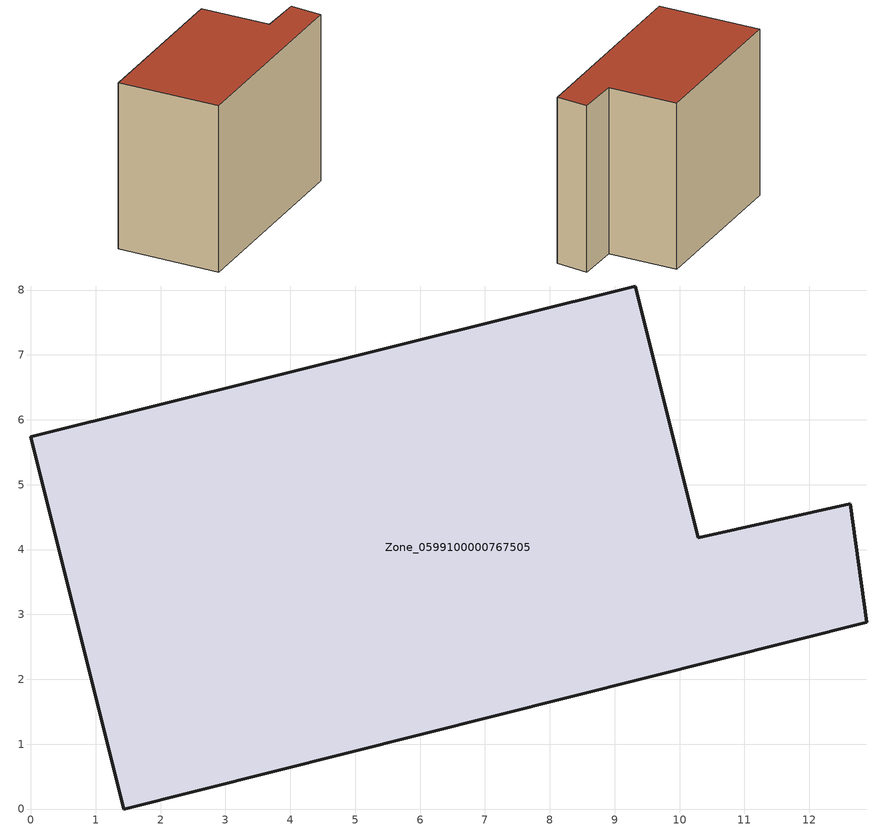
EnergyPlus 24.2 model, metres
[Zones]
Zone_0599100000767505
 floor ground (C_G): 0,5.74 9.32,8.06 10.29,4.18 12.63,4.71 12.88,2.88 1.43,0 z0
 wall outside (C_F): 9.32,8.06 0,5.74 1.43,0 12.88,2.88 12.63,4.71 10.29,4.18 9.32,8.06 z0:9.77
 roof outside (C_R): 1.43,0 12.88,2.88 12.63,4.71 10.29,4.18 9.32,8.06 0,5.74 z9.77
[BUILDING]
Pand.0599100000767505: North Axis=0; Terrain=City; Loads Convergence Tolerance Value=0.04; Temperature Convergence Tolerance Value=0.4; Solar Distribution=FullExterior; Maximum Number of Warmup Days=25; Minimum Number of Warmup Days=1
[Site:Location]
Rotterdam.The.Hague.AP_ZH_NLD Design_Conditions: Latitude=51.96; Longitude=4.45; Time Zone=1; Elevation=-4.5
[SITE:GROUNDTEMPERATURE:BUILDINGSURFACE]
18, 18, 18, 18, 18, 18, 18, 18, 18, 18, 18, 18
[MATERIAL] Thermal Absorptance=0.9; Solar Absorptance=0.7; Visible Absorptance=0.7
Name | Roughness | Thickness | Conductivity | Density | Specific Heat
G.TC.2006-2014 | MediumSmooth | 0.15 | 0.06 | 540 | 1210
F.TC.2006-2014 | Rough | 0.3 | 0.12 | 1920 | 840
R.TC.2006-2014 | MediumRough | 0.2 | 0.08 | 1500 | 1000
[CONSTRUCTION]
C_G: G.TC.2006-2014
C_F: F.TC.2006-2014
C_R: R.TC.2006-2014
[ZONE]
Zone_0599100000767505: Type=1; Multiplier=1; Ceiling Height=Autocalculate; Volume=Autocalculate; Floor Area=autocalculate; Part of Total Floor Area=Yes
[ZONEINFILTRATION:DESIGNFLOWRATE]
Infil_Zone_0599100000767505: Zone or ZoneList or Space or SpaceList=Zone_0599100000767505; Schedule=AlwaysOn; Design Flow Rate Calculation Method=Flow/Area; Flow Rate per Floor Area=0.0015; Constant Term Coefficient=1; Temperature Term Coefficient=0; Velocity Term Coefficient=0; Velocity Squared Term Coefficient=0
[HVACTEMPLATE:ZONE:IDEALLOADSAIRSYSTEM]
Zone_0599100000767505: Maximum Heating Supply Air Temperature=50; Minimum Cooling Supply Air Temperature=13; Maximum Heating Supply Air Humidity Ratio=0.0156; Minimum Cooling Supply Air Humidity Ratio=0.0077; Heating Limit=NoLimit; Cooling Limit=NoLimit; Dehumidification Control Type=ConstantSensibleHeatRatio; Cooling Sensible Heat Ratio=0.7; Dehumidification Setpoint=60; Humidification Control Type=None; Humidification Setpoint=30; Outdoor Air Method=None; Outdoor Air Flow Rate per Person=0.00944; Outdoor Air Flow Rate per Zone Floor Area=0; Outdoor Air Flow Rate per Zone=0; Demand Controlled Ventilation Type=None; Outdoor Air Economizer Type=NoEconomizer; Heat Recovery Type=None; Sensible Heat Recovery Effectiveness=0.7; Latent Heat Recovery Effectiveness=0.65
[ZONECONTROL:THERMOSTAT]
ThermostatControl_Zone_0599100000767505: Zone or ZoneList=Zone_0599100000767505; Control Type Schedule=DualSetpointControlType; Control 1=Thermostat_Zone_0599100000767505; Temperature Difference Between Cutout And Setpoint=0
[THERMOSTATSETPOINT:DUALSETPOINT]
Thermostat_Zone_0599100000767505: Heating Setpoint Temperature Schedule=HeatingSetpoint_Zone_0599100000767505; Cooling Setpoint Temperature Schedule=CoolingSetpoint_Zone_0599100000767505
[SCHEDULE:COMPACT]
HeatingSetpoint_Zone_0599100000767505: Through: 12/31, For: AllDays, Until: 24:00, 21
CoolingSetpoint_Zone_0599100000767505: Through: 12/31, For: AllDays, Until: 24:00, 24
DualSetpointControlType: Through: 12/31, For: AllDays, Until: 24:00, 4
AlwaysOn: Through: 12/31, For: AllDays, Until: 24:00, 1
